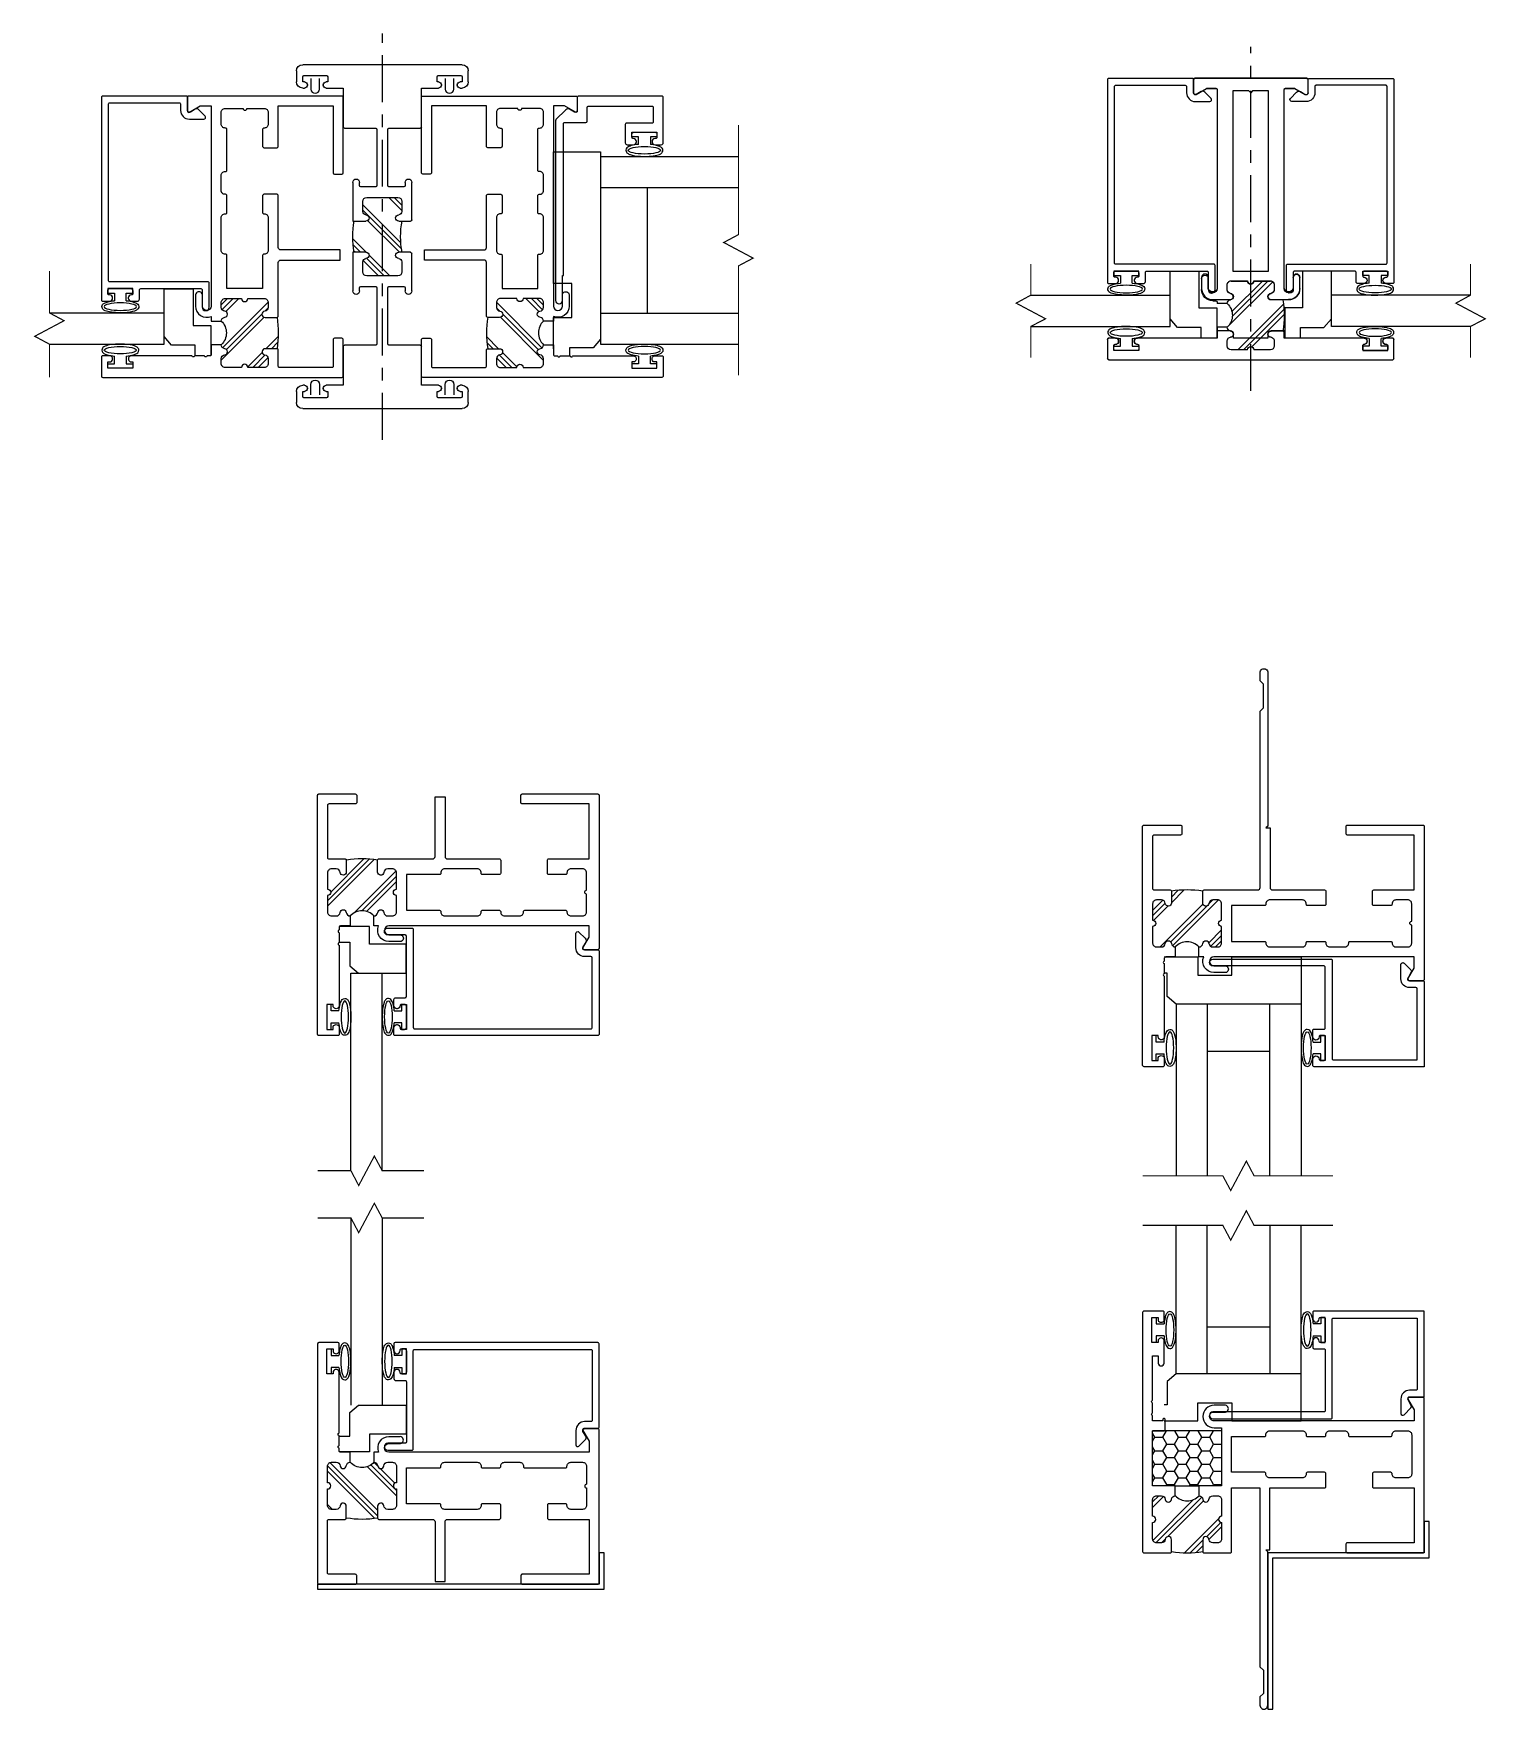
# Model space of a CAD drawing. Extents: x -29.3 to 58.9, y -1.5 to 31.7.
# Drawn here: x 3.22 to 14.84, y -1.2 to 12.2 of the extents above; entities that cross this region are included whole.
import ezdxf

# ---------------------------------------------------------------- set-up
doc = ezdxf.new("R2010")
doc.units = 0
doc.header["$MEASUREMENT"] = 0
doc.linetypes.add('CENTER2', pattern=[1.125, 0.75, -0.125, 0.125, -0.125])
doc.layers.get('0').update_dxf_attribs({"linetype": 'CONTINUOUS'})
for name, color, linetype in [('CENTERLINE', 40, 'CENTER2'), ('FRAME', 1, 'CONTINUOUS'), ('GLASS', 7, 'CONTINUOUS'), ('MISC', 7, 'CONTINUOUS'), ('TEXT', 7, 'CONTINUOUS')]:
    doc.layers.add(name, color=color, linetype=linetype)

# ---------------------------------------------------------------- blocks, each defined once
blk = doc.blocks.new('A$C69121A4F')
at = {"layer": 'MISC', "const_width": 0.00235}
blk.add_lwpolyline([(0, 0.0319), (0.0837, 0.0319), (0.0993, 0.0612), (0.1305, 0.0025), (0.1462, 0.0319), (0.2124, 0.0319)], dxfattribs=at)
blk = doc.blocks.new('05P94 I-MULL')
h = blk.add_hatch()
h.set_pattern_fill('PLAST', angle=45, style=0)
h.set_pattern_definition([(45, (-7.51987, -8.9998), (-0.1767767, 0.1767767), []), (45, (-7.54197, -8.9777), (-0.1767767, 0.1767767), []), (45, (-7.56406, -8.9556), (-0.1767767, 0.1767767), [])])
h.paths.add_polyline_path([(0.156, 1.4895, 0.4142136), (0.146, 1.4995), (0.1309, 1.4995, -0.4142136), (0.106, 1.5244), (0.106, 1.5246, -0.4142136), (0.1309, 1.5495), (0.131, 1.5495, 0.4142136), (0.156, 1.5745), (0.156, 1.6565, 0.4142136), (0.125, 1.6875), (0, 1.6875), (-0.125, 1.6875, 0.4142136), (-0.156, 1.6565), (-0.156, 1.5745, 0.4142136), (-0.131, 1.5495), (-0.1309, 1.5495, -0.4142136), (-0.106, 1.5246), (-0.106, 1.5244, -0.4142136), (-0.1309, 1.4995), (-0.226, 1.4995, 0.0811649), (-0.226, 1.2495), (-0.1309, 1.2495, -0.4142136), (-0.106, 1.2246), (-0.106, 1.2244, -0.4142136), (-0.1309, 1.1995), (-0.131, 1.1995, 0.4142136), (-0.156, 1.1745), (-0.156, 1.0925, 0.4142136), (-0.125, 1.0615), (0, 1.0615), (0.125, 1.0615, 0.4142136), (0.156, 1.0925), (0.156, 1.1745, 0.4142136), (0.131, 1.1995), (0.1309, 1.1995, -0.4142136), (0.106, 1.2244), (0.106, 1.2246, -0.4142136), (0.1309, 1.2495), (0.146, 1.2495, 0.4142136), (0.156, 1.2595, -0.0888896)])
for p, q in [((-0.687, 2.612), (-0.687, 2.699)), ((-0.637, 2.749), (0, 2.749)), ((0, 2.749), (0.637, 2.749)), ((0.687, 2.699), (0.687, 2.612)), ((-0.637, 2.652), (-0.637, 2.612)), ((-0.637, 2.612), (-0.6229, 2.612)), ((-0.6229, 2.562), (-0.637, 2.562)), ((-0.447, 2.662), (-0.627, 2.662)), ((-0.598, 2.5871), (-0.598, 2.5869)), ((-0.473, 2.5869), (-0.473, 2.5871)), ((-0.4481, 2.612), (-0.437, 2.612)), ((-0.313, 2.562), (-0.4481, 2.562)), ((-0.437, 2.612), (-0.437, 2.652)), ((-0.313, 2.251), (-0.313, 2.562)), ((0.4481, 2.562), (0.313, 2.562)), ((0.313, 2.562), (0.313, 2.251)), ((0.437, 2.652), (0.437, 2.612)), ((0.437, 2.612), (0.4481, 2.612)), ((0.627, 2.662), (0.447, 2.662)), ((0.473, 2.5871), (0.473, 2.5869)), ((0.598, 2.5869), (0.598, 2.5871)), ((0.6229, 2.612), (0.637, 2.612)), ((0.637, 2.562), (0.6229, 2.562)), ((0.637, 2.612), (0.637, 2.652)), ((-0.053, 2.241), (-0.303, 2.241)), ((-0.043, 1.7835), (-0.043, 2.231)), ((0.043, 2.231), (0.043, 1.7835)), ((0.303, 2.241), (0.053, 2.241)), ((-0.236, 1.5095), (-0.236, 1.8085)), ((-0.209, 1.8355), (-0.209, 1.8355)), ((-0.182, 1.8085), (-0.182, 1.7835)), ((-0.172, 1.7735), (-0.053, 1.7735)), ((0.053, 1.7735), (0.172, 1.7735)), ((0.182, 1.7835), (0.182, 1.8085)), ((0.209, 1.8355), (0.209, 1.8355)), ((0.236, 1.8085), (0.236, 1.5095)), ((-0.156, 1.6565), (-0.156, 1.5745)), ((0, 1.6875), (-0.125, 1.6875)), ((0.125, 1.6875), (0, 1.6875)), ((0.156, 1.5745), (0.156, 1.6565)), ((-0.236, 1.4995), (-0.236, 1.5095)), ((-0.146, 1.4995), (-0.236, 1.4995)), ((-0.1309, 1.4995), (-0.146, 1.4995)), ((-0.131, 1.5495), (-0.1309, 1.5495)), ((-0.106, 1.5246), (-0.106, 1.5244)), ((0.106, 1.5244), (0.106, 1.5246)), ((0.1309, 1.5495), (0.131, 1.5495)), ((0.226, 1.4995), (0.1309, 1.4995)), ((-0.236, 0.9405), (-0.236, 1.2495)), ((-0.236, 1.2495), (-0.1309, 1.2495)), ((-0.106, 1.2246), (-0.106, 1.2244)), ((0.106, 1.2244), (0.106, 1.2246)), ((0.1309, 1.2495), (0.226, 1.2495)), ((0.236, 1.2395), (0.236, 0.9405)), ((-0.156, 1.1745), (-0.156, 1.0925)), ((-0.1309, 1.1995), (-0.131, 1.1995)), ((0.131, 1.1995), (0.1309, 1.1995)), ((0.156, 1.0925), (0.156, 1.1745)), ((-0.182, 0.9655), (-0.182, 0.9405)), ((-0.053, 0.9755), (-0.172, 0.9755)), ((-0.125, 1.0615), (0, 1.0615)), ((-0.043, 0.518), (-0.043, 0.9655)), ((0, 1.0615), (0.125, 1.0615)), ((0.043, 0.9655), (0.043, 0.518)), ((0.172, 0.9755), (0.053, 0.9755)), ((0.182, 0.9405), (0.182, 0.9655)), ((-0.209, 0.9135), (-0.209, 0.9135)), ((-0.209, 0.9135), (-0.209, 0.9135)), ((0.209, 0.9135), (0.209, 0.9135)), ((-0.313, 0.187), (-0.313, 0.498)), ((-0.303, 0.508), (-0.053, 0.508)), ((0.053, 0.508), (0.303, 0.508)), ((0.313, 0.498), (0.313, 0.187)), ((-0.687, 0.05), (-0.687, 0.137)), ((-0.637, 0.187), (-0.6229, 0.187)), ((-0.6229, 0.137), (-0.637, 0.137)), ((-0.637, 0.137), (-0.637, 0.097)), ((-0.598, 0.1621), (-0.598, 0.1619)), ((-0.473, 0.1619), (-0.473, 0.1621)), ((-0.4481, 0.187), (-0.313, 0.187)), ((-0.437, 0.137), (-0.4481, 0.137)), ((-0.437, 0.097), (-0.437, 0.137)), ((0.313, 0.187), (0.4481, 0.187)), ((0.4481, 0.137), (0.437, 0.137)), ((0.437, 0.137), (0.437, 0.097)), ((0.473, 0.1621), (0.473, 0.1619)), ((0.598, 0.1619), (0.598, 0.1621)), ((0.6229, 0.187), (0.637, 0.187)), ((0.637, 0.137), (0.6229, 0.137)), ((0.637, 0.097), (0.637, 0.137)), ((0.687, 0.137), (0.687, 0.05)), ((0, 0), (-0.637, 0)), ((-0.627, 0.087), (-0.447, 0.087)), ((0.637, 0), (0, 0)), ((0.447, 0.087), (0.627, 0.087))]:
    blk.add_line(p, q)
for centre, radius, start, end in [((-0.637, 2.699), 0.05, 90, 180), ((0.637, 2.699), 0.05, 360, 90), ((-0.637, 2.612), 0.05, 180, 270), ((-0.627, 2.652), 0.01, 90, 180), ((-0.6229, 2.5871), 0.0249, 0, 90), ((-0.6229, 2.5869), 0.0249, 270, 360), ((-0.4481, 2.5871), 0.0249, 90, 180), ((-0.4481, 2.5869), 0.0249, 180, 270), ((-0.447, 2.652), 0.01, 0, 90), ((0.447, 2.652), 0.01, 90, 180), ((0.4481, 2.5871), 0.0249, 360, 90), ((0.4481, 2.5869), 0.0249, 270, 0), ((0.6229, 2.5871), 0.0249, 90, 180), ((0.6229, 2.5869), 0.0249, 180, 270), ((0.627, 2.652), 0.01, 0, 90), ((0.637, 2.612), 0.05, 270, 0), ((-0.303, 2.251), 0.01, 180, 270), ((-0.053, 2.231), 0.01, 0, 90), ((0.053, 2.231), 0.01, 90, 180), ((0.303, 2.251), 0.01, 270, 360), ((-0.209, 1.8085), 0.027, 90, 180), ((-0.209, 1.8085), 0.027, 360, 90), ((-0.172, 1.7835), 0.01, 180, 270), ((-0.053, 1.7835), 0.01, 270, 0), ((0.053, 1.7835), 0.01, 180, 270), ((0.172, 1.7835), 0.01, 270, 360), ((0.209, 1.8085), 0.027, 90, 180), ((0.209, 1.8085), 0.027, 360, 90), ((-0.125, 1.6565), 0.031, 90, 180), ((0.125, 1.6565), 0.031, 0, 90), ((-0.131, 1.5745), 0.025, 180, 270), ((-0.1309, 1.5246), 0.0249, 360, 90), ((-0.1309, 1.5244), 0.0249, 270, 0), ((0.1309, 1.5246), 0.0249, 90, 180), ((0.1309, 1.5244), 0.0249, 180, 270), ((0.131, 1.5745), 0.025, 270, 0), ((0.226, 1.5095), 0.01, 270, 360), ((-0.1309, 1.2246), 0.0249, 0, 90), ((-0.1309, 1.2244), 0.0249, 270, 360), ((0.1309, 1.2246), 0.0249, 90, 180), ((0.1309, 1.2244), 0.0249, 180, 270), ((0.226, 1.2395), 0.01, 0, 90), ((-0.131, 1.1745), 0.025, 90, 180), ((-0.125, 1.0925), 0.031, 180, 270), ((0.125, 1.0925), 0.031, 270, 360), ((0.131, 1.1745), 0.025, 0, 90), ((-0.209, 0.9405), 0.027, 180, 270), ((-0.209, 0.9405), 0.027, 270, 0), ((-0.172, 0.9655), 0.01, 90, 180), ((-0.053, 0.9655), 0.01, 360, 90), ((0.053, 0.9655), 0.01, 90, 180), ((0.172, 0.9655), 0.01, 360, 90), ((0.209, 0.9405), 0.027, 180, 270), ((0.209, 0.9405), 0.027, 270, 0), ((-0.303, 0.498), 0.01, 90, 180), ((-0.053, 0.518), 0.01, 270, 360), ((0.053, 0.518), 0.01, 180, 270), ((0.303, 0.498), 0.01, 0, 90), ((-0.637, 0.137), 0.05, 90, 180), ((-0.6229, 0.1621), 0.0249, 0, 90), ((-0.6229, 0.1619), 0.0249, 270, 0), ((-0.4481, 0.1621), 0.0249, 90, 180), ((-0.4481, 0.1619), 0.0249, 180, 270), ((0.4481, 0.1621), 0.0249, 0, 90), ((0.4481, 0.1619), 0.0249, 270, 360), ((0.6229, 0.1621), 0.0249, 90, 180), ((0.6229, 0.1619), 0.0249, 180, 270), ((0.637, 0.137), 0.05, 360, 90), ((-0.637, 0.05), 0.05, 180, 270), ((-0.627, 0.097), 0.01, 180, 270), ((-0.447, 0.097), 0.01, 270, 360), ((0.447, 0.097), 0.01, 180, 270), ((0.627, 0.097), 0.01, 270, 0), ((0.637, 0.05), 0.05, 270, 0)]:
    blk.add_arc(centre, radius, start, end)
at = {"color": 7}
for centre, radius, start, end in [((0.539, 1.3745), 0.7751, 170.71953, 189.28047), ((0.7978, 1.3745), 0.652, 168.94662, 191.05338)]:
    blk.add_arc(centre, radius, start, end, dxfattribs=at)
blk = doc.blocks.new('250-I-MULLIONS')
blk.add_blockref('05P94 I-MULL', (0, 0))
blk = doc.blocks.new('05P01-T-BAR')
h = blk.add_hatch()
h.set_pattern_fill('PLAST', angle=225, style=0)
h.paths.add_polyline_path([(0.006, 1.12, -0.414214), (-0.018, 1.145, -0.414214), (0.006, 1.17), (0.006, 1.302, 0.414214), (-0.024, 1.333), (-0.054, 1.333, 0.448856), (-0.093, 1.308, -1), (-0.143, 1.308, 0.363634), (-0.174, 1.333, -0.437775), (-0.362, 1.333, 0.363634), (-0.394, 1.308, -1), (-0.443, 1.308, 0.448856), (-0.483, 1.333), (-0.513, 1.333, 0.414214), (-0.543, 1.302), (-0.543, 1.17, -0.414214), (-0.518, 1.145, -0.414214), (-0.543, 1.12), (-0.543, 0.988, 0.414214), (-0.513, 0.957), (-0.483, 0.957), (-0.473, 0.957, 0.352985), (-0.443, 0.982, -1), (-0.394, 0.982), (-0.394, 0.887, 0.081165), (-0.143, 0.887), (-0.143, 0.982, -1), (-0.093, 0.982, 0.352985), (-0.064, 0.957), (-0.054, 0.957), (-0.024, 0.957, 0.414214), (0.006, 0.988)])
for p, q in [((-0.087, 2.226), (-0.087, 2.28)), ((-0.076, 2.29), (0.076, 2.29)), ((0.086, 2.28), (0.086, 0.01)), ((-0.061, 2.201), (-0.062, 2.201)), ((-0.037, 2.23), (-0.037, 2.226)), ((0.003, 2.24), (-0.027, 2.24)), ((0.013, 2.05), (0.013, 2.23)), ((-0.087, 1.423), (-0.087, 2.051)), ((-0.062, 2.076), (-0.061, 2.076)), ((-0.037, 2.051), (-0.037, 2.05)), ((-0.027, 2.04), (0.003, 2.04)), ((-2.163, 0.697), (-2.163, 1.593)), ((-2.153, 1.603), (-2.047, 1.603)), ((-2.035, 1.581), (-2.083, 1.496)), ((-2.083, 1.496), (-2.083, 1.423)), ((-0.59, 1.511), (-0.59, 1.512)), ((-0.564, 1.538), (-0.475, 1.538)), ((-0.483, 1.484), (-0.563, 1.484)), ((-2.073, 1.413), (-0.483, 1.413)), ((-0.447, 1.449), (-0.447, 1.449)), ((-0.385, 1.448), (-0.385, 1.423)), ((-0.375, 1.413), (-0.362, 1.413)), ((-0.362, 1.333), (-0.362, 1.413)), ((-0.174, 1.333), (-0.174, 1.413)), ((-0.174, 1.413), (-0.096, 1.413)), ((-0.543, 1.302), (-0.543, 1.17)), ((-0.483, 1.333), (-0.513, 1.333)), ((-0.024, 1.333), (-0.054, 1.333)), ((0.006, 1.17), (0.006, 1.302)), ((-0.543, 1.12), (-0.543, 0.988)), ((0.006, 0.988), (0.006, 1.12)), ((-0.513, 0.957), (-0.483, 0.957)), ((-0.483, 0.957), (-0.474, 0.957)), ((-0.394, 0.982), (-0.394, 0.842)), ((-0.143, 0.887), (-0.143, 0.982)), ((-0.062, 0.957), (-0.054, 0.957)), ((-0.054, 0.957), (-0.024, 0.957)), ((-2.083, 0.867), (-2.083, 0.794)), ((-0.483, 0.877), (-2.073, 0.877)), ((-0.571, 0.806), (-0.483, 0.806)), ((-0.447, 0.841), (-0.447, 0.842)), ((-0.096, 0.877), (-0.133, 0.877)), ((-0.087, 0.239), (-0.087, 0.867)), ((-2.047, 0.687), (-2.153, 0.687)), ((-2.083, 0.794), (-2.035, 0.71)), ((-0.598, 0.779), (-0.598, 0.779)), ((-0.484, 0.752), (-0.572, 0.752)), ((-0.061, 0.214), (-0.062, 0.214)), ((-0.037, 0.24), (-0.037, 0.239)), ((0.003, 0.25), (-0.027, 0.25)), ((0.013, 0.06), (0.013, 0.24)), ((-0.087, 0.01), (-0.087, 0.064)), ((0.076, 0), (-0.076, 0)), ((-0.062, 0.089), (-0.061, 0.089)), ((-0.037, 0.064), (-0.037, 0.06)), ((-0.027, 0.05), (0.003, 0.05))]:
    blk.add_line(p, q)
blk.add_lwpolyline([(-0.623, 1.288), (-0.623, 1.002), (-2.063, 1.002), (-2.063, 1.13), (-2.048, 1.145), (-2.063, 1.16), (-2.063, 1.288)], close=True)
for centre, radius, start, end in [((-0.076, 2.28), 0.01, 90, 180), ((0.076, 2.28), 0.01, 0, 90), ((-0.062, 2.226), 0.0249, 180, 270), ((-0.061, 2.226), 0.0249, 270, 360), ((-0.027, 2.23), 0.01, 90, 180), ((0.003, 2.23), 0.01, 0, 90), ((-0.062, 2.051), 0.0249, 90, 180), ((-0.061, 2.051), 0.0249, 360, 90), ((-0.027, 2.05), 0.01, 180, 270), ((0.003, 2.05), 0.01, 270, 0), ((-2.153, 1.593), 0.01, 90, 180), ((-2.047, 1.588), 0.015, 330, 90), ((-0.564, 1.512), 0.0265, 90, 180), ((-0.563, 1.511), 0.027, 180, 270), ((-0.483, 1.449), 0.035, 0, 90), ((-0.475, 1.448), 0.09, 0, 90), ((-2.073, 1.423), 0.01, 180, 270), ((-0.483, 1.449), 0.0355, 270, 0), ((-0.375, 1.423), 0.01, 180, 270), ((-0.096, 1.423), 0.01, 270, 0), ((-0.513, 1.302), 0.031, 90, 180), ((-0.474, 1.303), 0.031, 8.9927, 105.6855), ((-0.418, 1.308), 0.025, 180, 0), ((-0.363, 1.302), 0.031, 88.9185, 168.8505), ((-0.174, 1.302), 0.031, 11.1495, 91.0815), ((-0.118, 1.308), 0.025, 180, 0), ((-0.063, 1.303), 0.031, 74.3145, 171.0073), ((-0.024, 1.302), 0.031, 0, 90), ((-0.543, 1.145), 0.025, 0, 90), ((-0.543, 1.145), 0.025, 270, 360), ((0.006, 1.145), 0.025, 90, 180), ((0.006, 1.145), 0.025, 180, 270), ((-0.513, 0.988), 0.031, 180, 270), ((-0.474, 0.988), 0.031, 268.9185, 348.8505), ((-0.418, 0.982), 0.025, 0, 180), ((-0.118, 0.982), 0.025, 0, 180), ((-0.063, 0.988), 0.031, 191.1495, 271.0815), ((-0.024, 0.988), 0.031, 270, 0), ((-2.073, 0.867), 0.01, 90, 180), ((-0.571, 0.779), 0.027, 90, 180), ((-0.483, 0.842), 0.0355, 0, 90), ((-0.484, 0.842), 0.09, 270, 360), ((-0.483, 0.841), 0.035, 270, 0), ((-0.133, 0.887), 0.01, 180, 270), ((-0.096, 0.867), 0.01, 0, 90), ((-2.153, 0.697), 0.01, 180, 270), ((-2.047, 0.702), 0.015, 270, 30), ((-0.572, 0.779), 0.0265, 180, 270), ((-0.062, 0.239), 0.0249, 180, 270), ((-0.061, 0.239), 0.0249, 270, 0), ((-0.027, 0.24), 0.01, 90, 180), ((0.003, 0.24), 0.01, 0, 90), ((-0.062, 0.064), 0.0249, 90, 180), ((-0.076, 0.01), 0.01, 180, 270), ((-0.061, 0.064), 0.0249, 0, 90), ((-0.027, 0.06), 0.01, 180, 270), ((0.003, 0.06), 0.01, 270, 360), ((0.076, 0.01), 0.01, 270, 0)]:
    blk.add_arc(centre, radius, start, end)
at = {"color": 7}
for centre, radius, start, end in [((-0.268, 1.42), 0.128, 222.7148, 317.2852), ((-0.268, 1.652), 0.775, 260.7195, 279.2805)]:
    blk.add_arc(centre, radius, start, end, dxfattribs=at)
blk = doc.blocks.new('05P05-.25in_GLASS_STOP')
for p, q in [((-0.588, 0.25), (-0.623, 0.25)), ((-0.623, 0.25), (-0.623, 0.05)), ((-0.588, 0.198), (-0.588, 0.25)), ((-0.526, 0.198), (-0.588, 0.198)), ((-0.084, 0.198), (-0.022, 0.198)), ((-0.022, 0.198), (-0.022, 0.25)), ((-0.022, 0.25), (0.013, 0.25)), ((0.013, 0.25), (0.013, 0.05)), ((-0.623, 0.05), (-0.588, 0.05)), ((-0.588, 0.05), (-0.588, 0.103)), ((-0.588, 0.103), (-0.526, 0.103)), ((-0.022, 0.103), (-0.084, 0.103)), ((-0.022, 0.05), (-0.022, 0.103)), ((0.013, 0.05), (-0.022, 0.05))]:
    blk.add_line(p, q)
blk.add_lwpolyline([(-2.048, 0.632, 0.414214), (-1.978, 0.702), (-1.978, 0.817, 0.668179), (-2.003, 0.828), (-2.053, 0.778, 0.339454), (-2.057, 0.748), (-2.035, 0.71, -0.57735), (-2.048, 0.687), (-2.153, 0.687, 0.414214), (-2.163, 0.677), (-2.163, 0.01, 0.414214), (-2.153, 0), (-0.533, 0, 0.414214), (-0.523, 0.01), (-0.523, 0.064, 0.414214), (-0.548, 0.089), (-0.549, 0.089, 0.414214), (-0.573, 0.064), (-0.573, 0.06, -0.414214), (-0.583, 0.05), (-0.608, 0.05, -0.414214), (-0.623, 0.065), (-0.623, 0.235, -0.414214), (-0.608, 0.25), (-0.583, 0.25, -0.414214), (-0.573, 0.24), (-0.573, 0.239, 0.414214), (-0.549, 0.214), (-0.548, 0.214, 0.414214), (-0.523, 0.239), (-0.523, 0.288, 0.414214), (-0.538, 0.303), (-0.613, 0.303, -0.414214), (-0.623, 0.313), (-0.623, 0.795, -0.414214), (-0.613, 0.805), (-0.474, 0.805, 0.414214), (-0.447, 0.832), (-0.447, 0.833, 0.414214), (-0.474, 0.86), (-0.668, 0.86, 0.414214), (-0.678, 0.85), (-0.678, 0.065, -0.414214), (-0.688, 0.055), (-2.098, 0.055, -0.414214), (-2.108, 0.065), (-2.108, 0.622, -0.414214), (-2.098, 0.632)], format="xyb", close=True)
at = {"extrusion": (0, 0, -1)}
blk.add_ellipse((-0.479, 0.15), major_axis=(0, 0.129), ratio=0.232303, dxfattribs=at)
blk.add_ellipse((-0.131, 0.15), major_axis=(0, 0.129), ratio=0.232303)
for points in [[(-0.526, 0.198), (-0.524, 0.219), (-0.521, 0.239), (-0.512, 0.269), (-0.508, 0.28), (-0.495, 0.294), (-0.487, 0.298), (-0.479, 0.298), (-0.468, 0.298), (-0.46, 0.292), (-0.451, 0.279), (-0.447, 0.272), (-0.437, 0.244), (-0.433, 0.215), (-0.428, 0.136), (-0.432, 0.085), (-0.444, 0.034), (-0.448, 0.022), (-0.464, 0.005), (-0.478, 0), (-0.499, 0.008), (-0.504, 0.016), (-0.512, 0.032), (-0.515, 0.041), (-0.522, 0.067), (-0.524, 0.084), (-0.526, 0.103)], [(-0.084, 0.198), (-0.086, 0.219), (-0.089, 0.239), (-0.098, 0.269), (-0.102, 0.28), (-0.115, 0.294), (-0.123, 0.298), (-0.131, 0.298), (-0.142, 0.298), (-0.15, 0.292), (-0.159, 0.279), (-0.163, 0.272), (-0.173, 0.244), (-0.177, 0.215), (-0.182, 0.136), (-0.178, 0.085), (-0.166, 0.034), (-0.162, 0.022), (-0.146, 0.005), (-0.132, 0), (-0.111, 0.008), (-0.106, 0.016), (-0.098, 0.032), (-0.095, 0.041), (-0.088, 0.067), (-0.086, 0.084), (-0.084, 0.103)]]:
    blk.add_open_spline(points, degree=3, knots=[5.075676, 5.075676, 5.075676, 5.075676, 5.596595, 5.596595, 6.055763, 6.055763, 6.283185, 6.283185, 6.283185, 6.572914, 6.572914, 6.862642, 6.862642, 7.608886, 7.608886, 8.676451, 8.676451, 9.18434, 9.18434, 9.518242, 9.518242, 9.852144, 9.852144, 10.186046, 10.186046, 10.631436, 10.631436, 10.631436, 10.631436])
blk = doc.blocks.new('05P09-1in_GLASS_STOP')
for p, q in [((-1.338, 0.25), (-1.373, 0.25)), ((-1.373, 0.25), (-1.373, 0.05)), ((-1.338, 0.197), (-1.338, 0.25)), ((-1.276, 0.197), (-1.338, 0.197)), ((-0.084, 0.197), (-0.022, 0.197)), ((-0.022, 0.197), (-0.022, 0.25)), ((-0.022, 0.25), (0.013, 0.25)), ((0.013, 0.25), (0.013, 0.05)), ((-1.373, 0.05), (-1.338, 0.05)), ((-1.338, 0.05), (-1.338, 0.102)), ((-1.338, 0.102), (-1.276, 0.102)), ((-0.022, 0.102), (-0.084, 0.102)), ((-0.022, 0.05), (-0.022, 0.102)), ((0.013, 0.05), (-0.022, 0.05))]:
    blk.add_line(p, q)
blk.add_lwpolyline([(-2.035, 0.709, -0.57735), (-2.047, 0.687), (-2.153, 0.687, 0.414214), (-2.163, 0.677), (-2.163, 0), (-1.283, 0, 0.414214), (-1.273, 0.01), (-1.273, 0.062, 0.414214), (-1.298, 0.087, 0.435311), (-1.323, 0.061, -0.435311), (-1.333, 0.05), (-1.363, 0.05, -0.414214), (-1.373, 0.06), (-1.373, 0.24, -0.414214), (-1.363, 0.25), (-1.333, 0.25, -0.435311), (-1.323, 0.239, 0.435311), (-1.298, 0.212, 0.414214), (-1.273, 0.237), (-1.273, 0.29, 0.414214), (-1.283, 0.3), (-1.363, 0.3, -0.414214), (-1.373, 0.31), (-1.373, 0.795, -0.414214), (-1.363, 0.805), (-0.474, 0.805, 0.414214), (-0.447, 0.832), (-0.447, 0.833, 0.414214), (-0.474, 0.86), (-1.418, 0.86, 0.414214), (-1.428, 0.85), (-1.428, 0.065, -0.414214), (-1.438, 0.055), (-2.108, 0.055), (-2.108, 0.622, -0.414214), (-2.098, 0.632), (-2.047, 0.632, 0.414214), (-1.977, 0.702), (-1.977, 0.817, 0.668179), (-2.003, 0.828), (-2.058, 0.773, 0.339454), (-2.06, 0.755)], format="xyb", close=True)
at = {"extrusion": (0, 0, -1)}
blk.add_ellipse((-1.229, 0.15), major_axis=(0, 0.129), ratio=0.232303, dxfattribs=at)
blk.add_ellipse((-0.131, 0.15), major_axis=(0, 0.129), ratio=0.232303)
for points in [[(-1.276, 0.197), (-1.274, 0.219), (-1.271, 0.239), (-1.262, 0.269), (-1.258, 0.28), (-1.245, 0.294), (-1.237, 0.298), (-1.229, 0.298), (-1.218, 0.298), (-1.21, 0.292), (-1.201, 0.279), (-1.197, 0.272), (-1.187, 0.244), (-1.183, 0.215), (-1.178, 0.136), (-1.182, 0.085), (-1.194, 0.034), (-1.198, 0.022), (-1.214, 0.005), (-1.228, 0), (-1.249, 0.008), (-1.254, 0.016), (-1.262, 0.032), (-1.265, 0.041), (-1.272, 0.067), (-1.274, 0.084), (-1.276, 0.102)], [(-0.084, 0.197), (-0.086, 0.219), (-0.089, 0.239), (-0.098, 0.269), (-0.102, 0.28), (-0.115, 0.294), (-0.123, 0.298), (-0.131, 0.298), (-0.142, 0.298), (-0.15, 0.292), (-0.159, 0.279), (-0.163, 0.272), (-0.173, 0.244), (-0.177, 0.215), (-0.182, 0.136), (-0.178, 0.085), (-0.166, 0.034), (-0.162, 0.022), (-0.146, 0.005), (-0.132, 0), (-0.111, 0.008), (-0.106, 0.016), (-0.098, 0.032), (-0.095, 0.041), (-0.088, 0.067), (-0.086, 0.084), (-0.084, 0.102)]]:
    blk.add_open_spline(points, degree=3, knots=[5.075676, 5.075676, 5.075676, 5.075676, 5.596595, 5.596595, 6.055763, 6.055763, 6.283185, 6.283185, 6.283185, 6.572914, 6.572914, 6.862642, 6.862642, 7.608886, 7.608886, 8.676451, 8.676451, 9.18434, 9.18434, 9.518242, 9.518242, 9.852144, 9.852144, 10.186046, 10.186046, 10.631436, 10.631436, 10.631436, 10.631436])
blk = doc.blocks.new('05P10-1.5in_GLASS_STOP')
for p, q in [((-1.838, 0.25), (-1.873, 0.25)), ((-1.873, 0.25), (-1.873, 0.05)), ((-1.838, 0.197), (-1.838, 0.25)), ((-1.776, 0.197), (-1.838, 0.197)), ((-0.084, 0.197), (-0.022, 0.197)), ((-0.022, 0.197), (-0.022, 0.25)), ((-0.022, 0.25), (0.013, 0.25)), ((0.013, 0.25), (0.013, 0.05)), ((-1.873, 0.05), (-1.838, 0.05)), ((-1.838, 0.05), (-1.838, 0.102)), ((-1.838, 0.102), (-1.776, 0.102)), ((-0.022, 0.102), (-0.084, 0.102)), ((-0.022, 0.05), (-0.022, 0.102)), ((0.013, 0.05), (-0.022, 0.05))]:
    blk.add_line(p, q)
blk.add_lwpolyline([(-1.823, 0.239), (-1.823, 0.24, 0.414214), (-1.833, 0.25), (-1.858, 0.25, 0.414214), (-1.873, 0.235), (-1.873, 0.065, 0.414214), (-1.858, 0.05), (-1.833, 0.05, 0.414214), (-1.823, 0.06), (-1.823, 0.064, -0.414214), (-1.799, 0.089), (-1.798, 0.089, -0.414214), (-1.773, 0.064), (-1.773, 0.015, -0.414214), (-1.788, 0), (-2.153, 0, -0.414214), (-2.163, 0.01), (-2.163, 0.677, -0.414214), (-2.153, 0.687), (-2.047, 0.687, 0.57735), (-2.035, 0.709), (-2.057, 0.748, -0.339454), (-2.053, 0.778), (-1.974, 0.857, -0.198912), (-1.967, 0.86), (-0.529, 0.86, -0.414214), (-0.502, 0.833), (-0.502, 0.832, -0.414214), (-0.529, 0.805), (-0.727, 0.805), (-0.727, 0.798), (-1.942, 0.798, 0.414214), (-1.952, 0.788), (-1.952, 0.617, -0.414214), (-1.962, 0.607), (-2.073, 0.607, 0.414214), (-2.083, 0.597), (-2.083, 0.09, 0.414214), (-2.073, 0.08), (-1.956, 0.08, 0.414214), (-1.946, 0.09), (-1.946, 0.293, -0.414214), (-1.936, 0.303), (-1.788, 0.303, -0.414214), (-1.773, 0.288), (-1.773, 0.239, -0.414214), (-1.798, 0.214), (-1.799, 0.214, -0.414214)], format="xyb", close=True)
at = {"extrusion": (0, 0, -1)}
blk.add_ellipse((-1.729, 0.15), major_axis=(0, 0.129), ratio=0.232303, dxfattribs=at)
blk.add_ellipse((-0.131, 0.15), major_axis=(0, 0.129), ratio=0.232303)
for points in [[(-1.776, 0.197), (-1.774, 0.219), (-1.771, 0.239), (-1.762, 0.269), (-1.758, 0.28), (-1.745, 0.294), (-1.737, 0.298), (-1.729, 0.298), (-1.718, 0.298), (-1.71, 0.292), (-1.701, 0.279), (-1.697, 0.272), (-1.687, 0.244), (-1.683, 0.215), (-1.678, 0.136), (-1.682, 0.085), (-1.694, 0.034), (-1.698, 0.022), (-1.714, 0.005), (-1.728, 0), (-1.749, 0.008), (-1.754, 0.016), (-1.762, 0.032), (-1.765, 0.041), (-1.772, 0.067), (-1.774, 0.084), (-1.776, 0.102)], [(-0.084, 0.197), (-0.086, 0.219), (-0.089, 0.239), (-0.098, 0.269), (-0.102, 0.28), (-0.115, 0.294), (-0.123, 0.298), (-0.131, 0.298), (-0.142, 0.298), (-0.15, 0.292), (-0.159, 0.279), (-0.163, 0.272), (-0.173, 0.244), (-0.177, 0.215), (-0.182, 0.136), (-0.178, 0.085), (-0.166, 0.034), (-0.162, 0.022), (-0.146, 0.005), (-0.132, 0), (-0.111, 0.008), (-0.106, 0.016), (-0.098, 0.032), (-0.095, 0.041), (-0.088, 0.067), (-0.086, 0.084), (-0.084, 0.102)]]:
    blk.add_open_spline(points, degree=3, knots=[5.075676, 5.075676, 5.075676, 5.075676, 5.596595, 5.596595, 6.055763, 6.055763, 6.283185, 6.283185, 6.283185, 6.572914, 6.572914, 6.862642, 6.862642, 7.608886, 7.608886, 8.676451, 8.676451, 9.18434, 9.18434, 9.518242, 9.518242, 9.852144, 9.852144, 10.186046, 10.186046, 10.631436, 10.631436, 10.631436, 10.631436])
blk = doc.blocks.new('05P86-BLOCK-IG')
h = blk.add_hatch()
h.set_pattern_fill('PLAST', angle=45, style=0)
h.paths.add_polyline_path([(0.544, 1.12, -1), (0.544, 1.17), (0.544, 1.302, 0.414214), (0.512, 1.333), (0.474, 1.333, 0.38311), (0.443, 1.305, -0.947716), (0.393, 1.308), (0.393, 1.403, 0.081165), (0.143, 1.403), (0.143, 1.308, -0.947716), (0.094, 1.305, 0.38311), (0.063, 1.333), (0.024, 1.333, 0.414214), (-0.007, 1.302), (-0.007, 1.17, -1), (-0.007, 1.12), (-0.007, 0.988, 0.414214), (0.024, 0.957), (0.063, 0.957, 0.38311), (0.094, 0.985, -0.898027), (0.143, 0.985, 0.38311), (0.174, 0.957, -0.436275), (0.363, 0.957, 0.38311), (0.394, 0.985, -0.898027), (0.443, 0.985, 0.38311), (0.474, 0.957), (0.512, 0.957, 0.414214), (0.544, 0.988)])
for points in [[(0.003, 1.852, 0.414214), (-0.007, 1.842), (-0.007, 1.423, 0.414214), (0.003, 1.413), (0.134, 1.413, -0.414214), (0.143, 1.403), (0.143, 1.308, -0.947716), (0.094, 1.305, 0.38311), (0.063, 1.333), (0.024, 1.333, 0.414214), (-0.007, 1.302), (-0.007, 1.17, -1), (-0.007, 1.12), (-0.007, 0.988, 0.414214), (0.024, 0.957), (0.063, 0.957, 0.38311), (0.094, 0.985, -0.898027), (0.143, 0.985, 0.38311), (0.174, 0.957), (0.174, 0.877), (0.097, 0.877, 0.414214), (0.086, 0.867), (0.086, 0.847, -0.331679), (0.084, 0.843, 0.745356), (0.084, 0.824, -0.331679), (0.086, 0.82), (0.086, 0.747, -0.331679), (0.084, 0.743, 0.745356), (0.084, 0.724, -0.331679), (0.086, 0.72), (0.086, 0.244, -1.19356), (0.037, 0.244), (0.037, 0.25), (-0.014, 0.25), (-0.014, 0.05), (0.037, 0.05), (0.037, 0.074, -0.596863), (0.086, 0.074), (0.086, 0.01, -0.414214), (0.076, 0), (-0.076, 0, -0.414214), (-0.087, 0.01), (-0.087, 1.922, -0.414214), (-0.076, 1.932), (0.215, 1.932, -0.414214), (0.226, 1.922), (0.226, 1.862, -0.414214), (0.215, 1.852)], [(1.377, 1.298, -0.414214), (1.367, 1.288), (1.23, 1.288, -0.414214), (1.221, 1.298), (1.221, 1.302, 0.414214), (1.19, 1.333), (0.93, 1.333, 0.414214), (0.898, 1.302), (0.898, 1.298, -0.414214), (0.889, 1.288), (0.623, 1.288), (0.623, 1.002), (0.889, 1.002, -0.414214), (0.898, 0.992), (0.898, 0.988, 0.414214), (0.93, 0.957), (1.19, 0.957, 0.414214), (1.221, 0.988), (1.221, 0.992, -0.414214), (1.23, 1.002), (1.367, 1.002, -0.414214), (1.377, 0.992), (1.377, 0.988, 0.414214), (1.407, 0.957), (1.529, 0.957, 0.414214), (1.56, 0.988), (1.56, 0.992, -0.414214), (1.569, 1.002), (1.897, 1.002, -0.414214), (1.907, 0.992), (1.907, 0.988, 0.414214), (1.938, 0.957), (2.032, 0.957, 0.414214), (2.064, 0.988), (2.064, 1.132, -1), (2.064, 1.162), (2.064, 1.302, 0.414214), (2.032, 1.333), (1.938, 1.333, 0.414214), (1.907, 1.302), (1.907, 1.298, -0.414214), (1.897, 1.288), (1.76, 1.288, -0.414214), (1.75, 1.298), (1.75, 1.403, -0.414214), (1.76, 1.413), (2.084, 1.413), (2.084, 1.852), (1.549, 1.852, -0.414214), (1.539, 1.862), (1.539, 1.922, -0.414214), (1.549, 1.932), (2.154, 1.932, -0.414214), (2.163, 1.922), (2.163, 0.697, -0.414214), (2.154, 0.687), (2.042, 0.687, -0.57735), (2.034, 0.702), (2.084, 0.788), (2.084, 0.877), (0.483, 0.877, 1), (0.483, 0.806), (0.567, 0.806, -1.178959), (0.567, 0.752), (0.483, 0.752, -0.536675), (0.401, 0.877), (0.363, 0.877), (0.363, 0.957, 0.38311), (0.394, 0.985, -0.898027), (0.443, 0.985, 0.38311), (0.474, 0.957), (0.512, 0.957, 0.414214), (0.544, 0.988), (0.544, 1.12, -1), (0.544, 1.17), (0.544, 1.302, 0.414214), (0.512, 1.333), (0.474, 1.333, 0.38311), (0.443, 1.305, -0.947716), (0.393, 1.308), (0.393, 1.403, -0.414214), (0.404, 1.413), (0.832, 1.413, 0.414214), (0.852, 1.433), (0.852, 1.909), (0.932, 1.909), (0.932, 1.433, 0.414214), (0.952, 1.413), (1.367, 1.413, -0.414214), (1.377, 1.403)]]:
    blk.add_lwpolyline(points, format="xyb", close=True)
at = {"color": 7}
for centre, radius, start, end in [((0.269, 0.638), 0.775, 80.7195, 99.2805), ((0.269, 0.869), 0.129, 42.8591, 137.1409)]:
    blk.add_arc(centre, radius, start, end, dxfattribs=at)
blk = doc.blocks.new('05P72-NAIL-FIN-IG')
h = blk.add_hatch()
h.set_pattern_fill('HONEY', scale=0.5, style=0)
h.paths.add_polyline_path([(0.544, -0.957), (-0.007, -0.957), (-0.007, -1.396), (0.174, -1.396), (0.363, -1.396), (0.544, -1.396)])
h = blk.add_hatch()
h.set_pattern_fill('PLAST', angle=225, style=0)
h.paths.add_polyline_path([(0.544, -1.507, 0.414214), (0.513, -1.476), (0.474, -1.476, 0.38311), (0.443, -1.504, -0.898027), (0.394, -1.504, 0.38311), (0.363, -1.476, -0.436275), (0.174, -1.476, 0.38311), (0.143, -1.504, -0.898027), (0.094, -1.504, 0.38311), (0.063, -1.476), (0.024, -1.476, 0.414214), (-0.007, -1.507), (-0.007, -1.639, -1), (-0.007, -1.689), (-0.007, -1.821, 0.414214), (0.024, -1.852), (0.063, -1.852, 0.38311), (0.094, -1.824, -0.947716), (0.144, -1.827), (0.144, -1.922, 0.08), (0.394, -1.922), (0.394, -1.827, -0.947716), (0.443, -1.824, 0.38311), (0.474, -1.852), (0.513, -1.852, 0.414214), (0.544, -1.821), (0.544, -1.689, -1), (0.544, -1.639)])
at = {"color": 7, "linetype": 'Continuous'}
blk.add_line((0.544, -0.957), (-0.007, -0.957), dxfattribs=at)
at = {"color": 7}
blk.add_line((0.174, -1.396), (0.363, -1.396), dxfattribs=at)
for points in [[(0.094, -1.824, -0.38311), (0.063, -1.852), (0.024, -1.852, -0.414214), (-0.007, -1.821), (-0.007, -1.689, 1), (-0.007, -1.639), (-0.007, -1.507, -0.414214), (0.024, -1.476), (0.063, -1.476, -0.38311), (0.094, -1.504, 0.898027), (0.143, -1.504, -0.38311), (0.174, -1.476), (0.174, -1.396), (-0.007, -1.396), (-0.007, -0.957), (0.083, -0.957, 0.414214), (0.093, -0.947), (0.093, -0.867, 0.414214), (0.083, -0.857), (0.083, -0.857, 0.414214), (0.074, -0.867), (0.074, -0.877), (-0.007, -0.877), (-0.007, -0.838, 0.317837), (-0.01, -0.833, -0.707107), (-0.01, -0.814, 0.317837), (-0.007, -0.81), (-0.007, -0.738, 0.317837), (-0.01, -0.733, -0.707107), (-0.01, -0.714, 0.317837), (-0.007, -0.71), (-0.007, -0.357), (0.036, -0.357), (0.036, -0.416, 0.850302), (0.086, -0.416), (0.086, -0.244, 1.19356), (0.036, -0.244), (0.036, -0.25), (-0.013, -0.25), (-0.013, -0.05), (0.036, -0.05), (0.036, -0.074, 0.596863), (0.086, -0.074), (0.086, -0.01, 0.414214), (0.077, 0), (-0.077, 0, 0.414214), (-0.087, -0.01), (-0.087, -1.922, 0.414214), (-0.077, -1.932), (0.134, -1.932, 0.414214), (0.144, -1.922), (0.144, -1.827, 0.947716)], [(0.567, -0.806, 1.178959), (0.567, -0.752), (0.484, -0.752, 1), (0.484, -0.932), (0.544, -0.932), (0.544, -1.396), (0.363, -1.396), (0.363, -1.476, -0.38311), (0.394, -1.504, 0.898027), (0.443, -1.504, -0.38311), (0.474, -1.476), (0.513, -1.476, -0.414214), (0.544, -1.507), (0.544, -1.639, 1), (0.544, -1.689), (0.544, -1.821, -0.414214), (0.513, -1.852), (0.474, -1.852, -0.38311), (0.443, -1.824, 0.947716), (0.394, -1.827), (0.394, -1.922, 0.414214), (0.404, -1.932), (0.614, -1.932, 0.414214), (0.624, -1.922), (0.624, -1.413), (0.851, -1.413), (0.851, -2.842), (0.878, -2.869), (0.878, -3.057), (0.851, -3.084), (0.851, -3.149, 1.059257), (0.913, -3.149), (0.913, -1.924), (0.898, -1.909), (0.931, -1.909), (0.931, -1.413), (1.367, -1.413, 0.414214), (1.377, -1.403), (1.377, -1.298, 0.414214), (1.367, -1.288), (1.23, -1.288, 0.414214), (1.22, -1.298), (1.22, -1.302, -0.414214), (1.19, -1.333), (0.929, -1.333, -0.414214), (0.898, -1.302), (0.898, -1.298, 0.414214), (0.889, -1.288), (0.624, -1.288), (0.624, -1.002), (0.889, -1.002, 0.414214), (0.898, -0.992), (0.898, -0.988, -0.414214), (0.929, -0.957), (1.19, -0.957, -0.414214), (1.22, -0.988), (1.22, -0.992, 0.414214), (1.23, -1.002), (1.367, -1.002, 0.414214), (1.377, -0.992), (1.377, -0.988, -0.414214), (1.407, -0.957), (1.528, -0.957, -0.414214), (1.559, -0.988), (1.559, -0.992, 0.414214), (1.569, -1.002), (1.897, -1.002, 0.414214), (1.907, -0.992), (1.907, -0.988, -0.414214), (1.937, -0.957), (2.033, -0.957, -0.414214), (2.064, -0.988), (2.064, -1.302, -0.414214), (2.033, -1.333), (1.937, -1.333, -0.414214), (1.907, -1.302), (1.907, -1.298, 0.414214), (1.897, -1.288), (1.76, -1.288, 0.414214), (1.75, -1.298), (1.75, -1.403, 0.414214), (1.76, -1.413), (2.083, -1.413), (2.083, -1.852), (1.548, -1.852, 0.414214), (1.538, -1.862), (1.538, -1.922, 0.414214), (1.548, -1.932), (2.154, -1.932, 0.414214), (2.163, -1.922), (2.163, -0.697, 0.414214), (2.154, -0.687), (2.042, -0.687, 0.57735), (2.034, -0.702), (2.083, -0.788), (2.083, -0.877), (0.476, -0.877, -0.806722), (0.476, -0.806)]]:
    blk.add_lwpolyline(points, format="xyb", close=True)
for centre, radius, start, end in [((0.269, -1.388), 0.129, 222.8591, 317.1409), ((0.269, -1.146), 0.786, 260.8522, 279.1478)]:
    blk.add_arc(centre, radius, start, end, dxfattribs=at)
blk = doc.blocks.new('05P86-NAIL-FIN-IG')
h = blk.add_hatch()
h.set_pattern_fill('PLAST', angle=45, style=0)
h.paths.add_polyline_path([(0.544, 1.302, 0.414214), (0.512, 1.333), (0.474, 1.333, 0.38311), (0.443, 1.305, -0.947716), (0.393, 1.308), (0.393, 1.403, 0.081165), (0.143, 1.403), (0.143, 1.308, -0.947716), (0.094, 1.305, 0.38311), (0.063, 1.333), (0.024, 1.333, 0.414214), (-0.007, 1.302), (-0.007, 1.17, -1), (-0.007, 1.12), (-0.007, 0.988, 0.414214), (0.024, 0.957), (0.063, 0.957, 0.38311), (0.094, 0.985, -0.898027), (0.143, 0.985, 0.38311), (0.174, 0.957, -0.436275), (0.363, 0.957, 0.38311), (0.394, 0.985, -0.898027), (0.443, 0.985, 0.38311), (0.474, 0.957), (0.512, 0.957, 0.414214), (0.544, 0.988), (0.544, 1.12, -1), (0.544, 1.17)])
for points in [[(0.567, 0.806, -1.178959), (0.567, 0.752), (0.483, 0.752, -0.536675), (0.401, 0.877), (0.363, 0.877), (0.363, 0.957, 0.38311), (0.394, 0.985, -0.898027), (0.443, 0.985, 0.38311), (0.474, 0.957), (0.512, 0.957, 0.414214), (0.544, 0.988), (0.544, 1.12, -1), (0.544, 1.17), (0.544, 1.302, 0.414214), (0.512, 1.333), (0.474, 1.333, 0.38311), (0.443, 1.305, -0.947716), (0.393, 1.308), (0.393, 1.403, -0.414214), (0.404, 1.413), (0.832, 1.413, 0.414214), (0.852, 1.433), (0.852, 2.842), (0.879, 2.869), (0.879, 3.057), (0.852, 3.084), (0.852, 3.149, -1.059257), (0.914, 3.149), (0.914, 1.924), (0.899, 1.909), (0.932, 1.909), (0.932, 1.433, 0.414214), (0.952, 1.413), (1.367, 1.413, -0.414214), (1.377, 1.403), (1.377, 1.298, -0.414214), (1.367, 1.288), (1.23, 1.288, -0.414214), (1.221, 1.298), (1.221, 1.302, 0.414214), (1.19, 1.333), (0.93, 1.333, 0.414214), (0.898, 1.302), (0.898, 1.298, -0.414214), (0.889, 1.288), (0.623, 1.288), (0.623, 1.002), (0.889, 1.002, -0.414214), (0.898, 0.992), (0.898, 0.988, 0.414214), (0.93, 0.957), (1.19, 0.957, 0.414214), (1.221, 0.988), (1.221, 0.992, -0.414214), (1.23, 1.002), (1.367, 1.002, -0.414214), (1.377, 0.992), (1.377, 0.988, 0.414214), (1.407, 0.957), (1.529, 0.957, 0.414214), (1.56, 0.988), (1.56, 0.992, -0.414214), (1.569, 1.002), (1.897, 1.002, -0.414214), (1.907, 0.992), (1.907, 0.988, 0.414214), (1.938, 0.957), (2.032, 0.957, 0.414214), (2.064, 0.988), (2.064, 1.132, -1), (2.064, 1.162), (2.064, 1.302, 0.414214), (2.032, 1.333), (1.938, 1.333, 0.414214), (1.907, 1.302), (1.907, 1.298, -0.414214), (1.897, 1.288), (1.76, 1.288, -0.414214), (1.75, 1.298), (1.75, 1.403, -0.414214), (1.76, 1.413), (2.084, 1.413), (2.084, 1.852), (1.549, 1.852, -0.414214), (1.539, 1.862), (1.539, 1.922, -0.414214), (1.549, 1.932), (2.154, 1.932, -0.414214), (2.163, 1.922), (2.163, 0.697, -0.414214), (2.154, 0.687), (2.042, 0.687, -0.57735), (2.034, 0.702), (2.084, 0.788), (2.084, 0.877), (0.483, 0.877, 1), (0.483, 0.806)], [(-0.014, 0.25), (-0.014, 0.05), (0.037, 0.05), (0.037, 0.074, -0.596863), (0.086, 0.074), (0.086, 0.01, -0.414214), (0.076, 0), (-0.076, 0, -0.414214), (-0.087, 0.01), (-0.087, 1.922, -0.414214), (-0.076, 1.932), (0.215, 1.932, -0.414214), (0.226, 1.922), (0.226, 1.862, -0.414214), (0.215, 1.852), (0.003, 1.852, 0.414214), (-0.007, 1.842), (-0.007, 1.423, 0.414214), (0.003, 1.413), (0.134, 1.413, -0.414214), (0.143, 1.403), (0.143, 1.308, -0.947716), (0.094, 1.305, 0.38311), (0.063, 1.333), (0.024, 1.333, 0.414214), (-0.007, 1.302), (-0.007, 1.17, -1), (-0.007, 1.12), (-0.007, 0.988, 0.414214), (0.024, 0.957), (0.063, 0.957, 0.38311), (0.094, 0.985, -0.898027), (0.143, 0.985, 0.38311), (0.174, 0.957), (0.174, 0.877), (0.097, 0.877, 0.414214), (0.086, 0.867), (0.086, 0.847, -0.331679), (0.084, 0.843, 0.745356), (0.084, 0.824, -0.331679), (0.086, 0.82), (0.086, 0.747, -0.331679), (0.084, 0.743, 0.745356), (0.084, 0.724, -0.331679), (0.086, 0.72), (0.086, 0.244, -1.19356), (0.037, 0.244), (0.037, 0.25)]]:
    blk.add_lwpolyline(points, format="xyb", close=True)
at = {"color": 7}
for centre, radius, start, end in [((0.268, 0.638), 0.775, 80.7195, 99.2805), ((0.268, 0.869), 0.129, 42.8591, 137.1409)]:
    blk.add_arc(centre, radius, start, end, dxfattribs=at)

msp = doc.modelspace()

# ---------------------------------------------------------------- linework, layer by layer
at = {"layer": 'CENTERLINE', "ltscale": 0.5}
for p, q in [((6.011, 8.948), (6.011, 12.197)), ((12.953, 9.339), (12.953, 12.089))]:
    msp.add_line(p, q, dxfattribs=at)
at = {"layer": 'FRAME'}
for points in [[(12.685, 11.749), (12.685, 10.161, -0.859155), (12.614, 10.161), (12.614, 10.247, 1), (12.56, 10.247), (12.56, 10.159, 0.414214), (12.65, 10.069), (12.791, 10.069, 0.888834), (12.792, 10.119, -0.377258), (12.765, 10.149), (12.765, 10.188, -0.414214), (12.796, 10.219), (12.928, 10.219, 1), (12.978, 10.219), (13.11, 10.219, -0.414214), (13.141, 10.188), (13.141, 10.15, -0.383109), (13.113, 10.119, 0.947712), (13.116, 10.069), (13.256, 10.069, 0.414214), (13.346, 10.159), (13.346, 10.247, 1), (13.292, 10.247), (13.292, 10.161, -0.859155), (13.221, 10.161), (13.221, 11.749, -0.414214), (13.231, 11.759), (13.301, 11.759, -0.131652), (13.306, 11.758), (13.388, 11.71, 0.577353), (13.411, 11.723), (13.411, 11.829, 0.414214), (13.401, 11.839), (12.505, 11.839, 0.414214), (12.495, 11.829), (12.495, 11.723, 0.577353), (12.517, 11.71), (12.6, 11.758, -0.131652), (12.605, 11.759), (12.675, 11.759, -0.414214)], [(12.814, 9.762), (12.814, 9.794, 0.386045), (12.791, 9.819), (12.685, 9.819), (12.685, 9.762), (12.235, 9.762), (12.047, 9.762, 1.014391), (12.047, 9.712, -0.422608), (12.058, 9.702), (12.058, 9.672, -0.414214), (12.048, 9.662), (11.868, 9.662, -0.414214), (11.858, 9.672), (11.858, 9.702, -0.448172), (11.869, 9.712, 1.058973), (11.872, 9.762), (11.818, 9.762, 0.414214), (11.808, 9.752), (11.808, 9.599, 0.414214), (11.818, 9.589), (14.088, 9.589, 0.414214), (14.098, 9.599), (14.098, 9.752, 0.414214), (14.088, 9.762), (14.034, 9.762, 1.058973), (14.037, 9.712, -0.448172), (14.048, 9.702), (14.048, 9.672, -0.414214), (14.038, 9.662), (13.858, 9.662, -0.414214), (13.848, 9.672), (13.848, 9.702, -0.422608), (13.858, 9.712, 1.014391), (13.859, 9.762), (13.671, 9.762), (13.221, 9.762), (13.221, 9.819), (13.116, 9.819, 0.430017), (13.091, 9.793), (13.091, 9.762)]]:
    msp.add_lwpolyline(points, format="xyb", close=True, dxfattribs=at)
at = {"layer": 'GLASS', "linetype": 'Continuous'}
for p, q in [((7.756, 11.214), (8.858, 11.214)), ((7.756, 10.966), (8.858, 10.966)), ((8.131, 9.962), (8.131, 10.966)), ((7.756, 9.962), (8.858, 9.962)), ((7.756, 9.714), (8.858, 9.714)), ((12.356, 4.437), (12.356, 3.064)), ((12.356, 4.437), (12.356, 3.064)), ((12.604, 4.437), (12.604, 3.064)), ((12.604, 4.437), (12.604, 3.064)), ((13.107, 3.064), (13.107, 4.437)), ((13.107, 3.064), (13.107, 4.437)), ((13.356, 4.437), (13.356, 3.064)), ((13.356, 4.437), (13.356, 3.064)), ((12.604, 4.062), (13.107, 4.062)), ((12.604, 4.062), (13.107, 4.062)), ((12.356, 1.482), (12.356, 2.668)), ((12.604, 1.482), (12.604, 2.668)), ((13.107, 2.668), (13.107, 1.482)), ((13.356, 1.482), (13.356, 2.668)), ((12.604, 1.857), (13.107, 1.857))]:
    msp.add_line(p, q, dxfattribs=at)
at = {"layer": 'GLASS', "color": 7, "linetype": 'Continuous'}
for p, q in [((11.195, 10.105), (12.308, 10.105)), ((14.71, 10.105), (13.598, 10.105)), ((3.35, 9.964), (4.266, 9.964)), ((11.195, 9.855), (12.308, 9.855)), ((14.71, 9.855), (13.598, 9.855)), ((3.35, 9.714), (4.266, 9.714)), ((5.76, 3.105), (5.76, 4.685)), ((6.01, 3.105), (6.01, 4.685)), ((5.76, 2.727), (5.76, 1.231)), ((6.01, 2.727), (6.01, 1.231))]:
    msp.add_line(p, q, dxfattribs=at)
at = {"layer": 'GLASS', "const_width": 0.0094}
for points in [[(8.858, 11.464), (8.858, 10.589), (8.74, 10.526), (8.975, 10.401), (8.858, 10.339), (8.858, 9.464)], [(13.611, 3.064), (12.98, 3.064), (12.918, 3.182), (12.793, 2.947), (12.73, 3.064), (12.089, 3.064)], [(13.611, 2.668), (12.98, 2.668), (12.918, 2.785), (12.793, 2.55), (12.73, 2.668), (12.089, 2.668)]]:
    msp.add_lwpolyline(points, dxfattribs=at)
at = {"layer": 'MISC'}
for p, q in [((12.308, 9.855), (12.308, 10.104)), ((13.598, 9.855), (13.598, 10.104)), ((4.266, 9.714), (4.266, 9.962)), ((5.76, 4.685), (6.008, 4.685))]:
    msp.add_line(p, q, dxfattribs=at)
for points in [[(5.44, 11.838), (5.44, 11.753, 1), (5.508, 11.753), (5.508, 11.838)], [(6.514, 11.838), (6.514, 11.753, 1), (6.582, 11.753), (6.582, 11.838)], [(5.44, 9.307), (5.44, 9.392, -1), (5.508, 9.392), (5.508, 9.307)], [(6.514, 9.307), (6.514, 9.392, -1), (6.582, 9.392), (6.582, 9.307)]]:
    msp.add_lwpolyline(points, format="xyb", dxfattribs=at)
for points in [[(7.379, 9.677), (7.379, 9.927), (7.525, 9.927), (7.525, 10.199), (7.379, 10.199), (7.379, 11.252), (7.756, 11.252), (7.756, 9.752), (7.696, 9.683), (7.508, 9.683), (7.508, 9.62)], [(12.262, 4.814), (12.531, 4.814), (12.531, 4.668), (12.803, 4.668), (12.803, 4.814), (13.356, 4.814), (13.356, 4.437), (12.356, 4.437), (12.286, 4.497), (12.286, 4.685), (12.262, 4.685)], [(12.262, 4.814), (12.531, 4.814), (12.531, 4.668), (12.803, 4.668), (12.803, 4.814), (13.356, 4.814), (13.356, 4.437), (12.356, 4.437), (12.286, 4.497), (12.286, 4.685), (12.262, 4.685)], [(12.262, 1.105), (12.531, 1.105), (12.531, 1.25), (12.803, 1.25), (12.803, 1.105), (13.356, 1.105), (13.356, 1.482), (12.356, 1.482), (12.286, 1.421), (12.286, 1.234), (12.262, 1.234)]]:
    msp.add_lwpolyline(points, dxfattribs=at)
at = {"layer": 'MISC', "const_width": 0.0094}
for points in [[(11.195, 10.354), (11.195, 10.105), (11.078, 10.041), (11.313, 9.916), (11.195, 9.855), (11.195, 9.604)], [(14.71, 10.354), (14.71, 10.105), (14.593, 10.041), (14.828, 9.916), (14.71, 9.855), (14.71, 9.604)], [(6.344, 3.105), (6.01, 3.105), (5.947, 3.222), (5.822, 2.987), (5.76, 3.105), (5.495, 3.105)], [(6.344, 2.727), (6.01, 2.727), (5.947, 2.845), (5.822, 2.61), (5.76, 2.727), (5.495, 2.727)]]:
    msp.add_lwpolyline(points, dxfattribs=at)
at = {"layer": 'MISC', "linetype": 'Continuous'}
for points in [[(12.556, 9.762), (12.556, 9.762), (12.556, 9.847), (12.367, 9.847), (12.308, 9.916), (12.308, 10.298), (12.539, 10.298), (12.539, 10.004), (12.681, 10.004), (12.681, 9.762)], [(13.35, 9.762), (13.35, 9.762), (13.35, 9.847), (13.538, 9.847), (13.598, 9.916), (13.598, 10.298), (13.366, 10.298), (13.366, 10.004), (13.225, 10.004), (13.225, 9.762)], [(4.514, 9.62), (4.514, 9.62), (4.514, 9.705), (4.325, 9.705), (4.266, 9.774), (4.266, 10.156), (4.498, 10.156), (4.498, 9.862), (4.639, 9.862), (4.639, 9.62)], [(5.666, 4.933), (5.666, 4.933), (5.751, 4.933), (5.751, 4.744), (5.82, 4.685), (6.202, 4.685), (6.202, 4.916), (5.908, 4.916), (5.908, 5.058), (5.666, 5.058)], [(5.666, 0.983), (5.666, 0.983), (5.751, 0.983), (5.751, 1.171), (5.82, 1.231), (6.202, 1.231), (6.202, 0.999), (5.908, 0.999), (5.908, 0.858), (5.666, 0.858)]]:
    msp.add_lwpolyline(points, dxfattribs=at)
at = {"layer": 'MISC'}
for points in [[(14.379, 0.01), (14.379, 0.3), (14.339, 0.3), (14.339, 0.05), (13.089, 0.05), (13.089, -1.2), (13.129, -1.2), (13.129, 0.01)], [(5.493, -0.201), (5.493, -0.241), (7.783, -0.241), (7.783, 0.049), (7.743, 0.049), (7.743, -0.201)]]:
    msp.add_lwpolyline(points, close=True, dxfattribs=at)
at = {"layer": 'TEXT'}
msp.add_line((7.756, 11.214), (7.756, 9.714), dxfattribs=at)

# ---------------------------------------------------------------- block references
at = {"layer": 'FRAME', "xscale": -1}
for name, p, rotation in [('250-I-MULLIONS', (6.011, 11.947), 180), ('05P01-T-BAR', (14.098, 9.675), 90), ('05P05-.25in_GLASS_STOP', (14.098, 9.675), 90), ('05P86-BLOCK-IG', (3.766, 9.534), 270), ('05P10-1.5in_GLASS_STOP', (8.256, 9.534), 90), ('05P86-BLOCK-IG', (5.58, 1.731), 180)]:
    msp.add_blockref(name, p, dxfattribs=dict(at, rotation=rotation))
at = {"layer": 'FRAME'}
for name, p, rotation in [('05P05-.25in_GLASS_STOP', (11.808, 9.675), 270), ('05P05-.25in_GLASS_STOP', (3.766, 9.534), 270), ('05P86-BLOCK-IG', (8.256, 9.534), 90), ('05P09-1in_GLASS_STOP', (12.176, 1.982), 180), ('05P05-.25in_GLASS_STOP', (5.58, 1.731), 180)]:
    msp.add_blockref(name, p, dxfattribs=dict(at, rotation=rotation))
for name, p in [('05P86-NAIL-FIN-IG', (12.176, 3.937)), ('05P86-BLOCK-IG', (5.58, 4.185)), ('05P72-NAIL-FIN-IG', (12.176, 1.982))]:
    msp.add_blockref(name, p, dxfattribs=at)
at = {"layer": 'FRAME', "xscale": -1}
for name, p in [('05P05-.25in_GLASS_STOP', (5.58, 4.185)), ('05P09-1in_GLASS_STOP', (12.176, 3.937))]:
    msp.add_blockref(name, p, dxfattribs=at)
at = {"layer": 'MISC', "xscale": 4, "yscale": 4, "zscale": 4, "rotation": 270}
msp.add_blockref('A$C69121A4F', (3.222, 10.298), dxfattribs=at)

doc.saveas('drawing.dxf')
